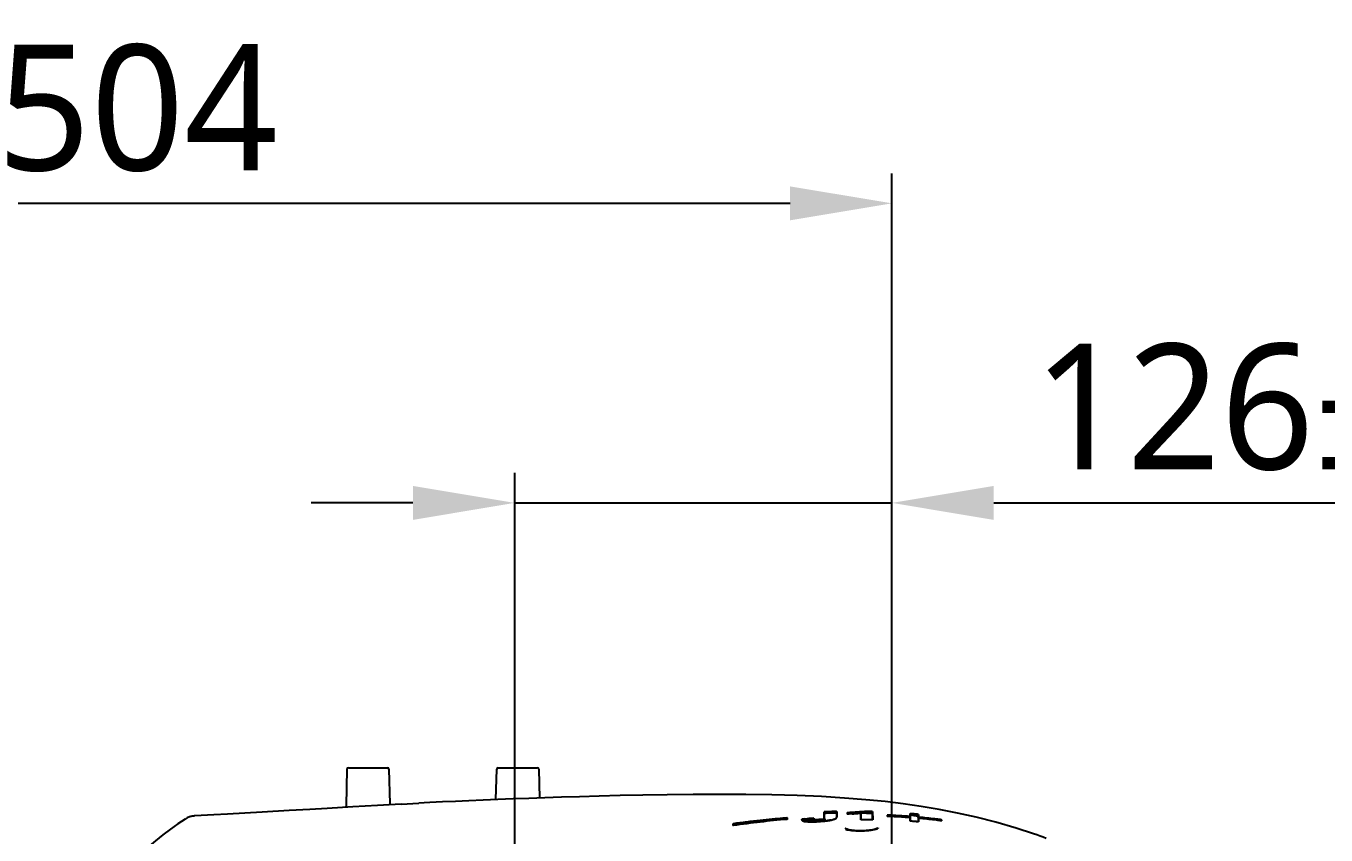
# Model space of a CAD drawing. Header units: millimetres. Extents: x 5828 to 6704, y 123 to 421.
# Drawn here: x 6407.11 to 6428.82, y 329.65 to 343.17 of the extents above; entities that cross this region are included whole.
import ezdxf

# ---------------------------------------------------------------- set-up
doc = ezdxf.new("R2010")
doc.units = ezdxf.units.MM
doc.linetypes.add('BANKLINE1', pattern=[5.5, 4, -1.5])
doc.linetypes.add('CENTER', pattern=[0.6, 0.375, -0.075, 0.075, -0.075])
for name, color, linetype in [('00_COMPONENTS', 7, 'BANKLINE1'), ('DIM', 7, 'Continuous'), ('外形图', 7, 'Continuous')]:
    doc.layers.add(name, color=color, linetype=linetype)
doc.styles.add('微软雅黑', font='msyh.ttc', dxfattribs={"height": 2.1})
doc.dimstyles.new('尺寸标注_1_20比例', dxfattribs={"dimtxt": 2.1, "dimasz": 1.7, "dimexe": 0.5, "dimexo": 0.4, "dimgap": 0.5, "dimtad": 1, "dimdec": 1, "dimlfac": 20, "dimdsep": 46, "dimtxsty": '微软雅黑', "dimcen": 0.09, "dimadec": 0, "dimazin": 0, "dimtp": 0.01, "dimtm": 0.01, "dimtfac": 1, "dimtdec": 1, "dimtofl": 0, "dimtmove": 0, "dimatfit": 3, "dimfxl": 1, "dimtolj": 1, "dimarcsym": 0})

# ---------------------------------------------------------------- blocks, each defined once
blk = doc.blocks.new('*D1519')
at = {"layer": '00_COMPONENTS', "color": 0, "linetype": 'ByBlock', "lineweight": -2, "ltscale": 20}
for p, q in [((6415.271, 325.578), (6415.271, 335.702)), ((6421.571, 325.578), (6421.571, 335.702)), ((6413.571, 335.202), (6411.871, 335.202)), ((6415.271, 335.202), (6421.571, 335.202)), ((6423.271, 335.202), (6436.274, 335.202)), ((6423.271, 335.202), (6424.971, 335.202))]:
    blk.add_line(p, q, dxfattribs=at)
at = {"layer": '00_COMPONENTS', "color": 0}
for points in [[(6413.571, 334.918), (6413.571, 335.485), (6415.271, 335.202)], [(6423.271, 335.485), (6423.271, 334.918), (6421.571, 335.202)]]:
    blk.add_solid(points, dxfattribs=at)
at = {"layer": 'Defpoints', "color": 0}
for p in [(6421.571, 335.202), (6415.271, 325.178), (6421.571, 325.178)]:
    blk.add_point(p, dxfattribs=at)
at = {"layer": '00_COMPONENTS', "color": 0, "insert": (6429.773, 336.792), "char_height": 2.1, "attachment_point": 5, "style": '微软雅黑'}
blk.add_mtext('\\A1;\\A1;126±0.03', dxfattribs=at)
blk = doc.blocks.new('*D1522')
at = {"layer": '00_COMPONENTS', "color": 0, "linetype": 'ByBlock', "lineweight": -2, "ltscale": 20}
for p, q in [((6405.667, 324.626), (6405.667, 339.336)), ((6414.225, 324.626), (6405.167, 324.626)), ((6405.667, 322.926), (6405.667, 316.926)), ((6414.225, 315.226), (6405.167, 315.226))]:
    blk.add_line(p, q, dxfattribs=at)
at = {"layer": '00_COMPONENTS', "color": 0}
for points in [[(6405.95, 322.926), (6405.383, 322.926), (6405.667, 324.626)], [(6405.383, 316.926), (6405.95, 316.926), (6405.667, 315.226)]]:
    blk.add_solid(points, dxfattribs=at)
at = {"layer": 'Defpoints', "color": 0}
for p in [(6414.625, 324.626), (6405.667, 315.226), (6414.625, 315.226)]:
    blk.add_point(p, dxfattribs=at)
at = {"layer": '00_COMPONENTS', "color": 0, "insert": (6404.075, 332.831), "char_height": 2.1, "attachment_point": 5, "rotation": 90, "style": '微软雅黑'}
blk.add_mtext('\\A1;\\A1;188±0.05', dxfattribs=at)
blk = doc.blocks.new('*D1542')
at = {"layer": 'Defpoints', "color": 0}
for p in [(6421.571, 340.208), (6396.371, 320.576), (6421.571, 319.926)]:
    blk.add_point(p, dxfattribs=at)
at = {"layer": 'DIM', "color": 0, "linetype": 'ByBlock', "lineweight": -2, "ltscale": 20}
for p, q in [((6396.371, 320.976), (6396.371, 340.708)), ((6421.571, 320.326), (6421.571, 340.708)), ((6398.071, 340.208), (6419.871, 340.208))]:
    blk.add_line(p, q, dxfattribs=at)
at = {"layer": 'DIM', "color": 0}
for points in [[(6398.071, 340.491), (6398.071, 339.924), (6396.371, 340.208)], [(6419.871, 339.924), (6419.871, 340.491), (6421.571, 340.208)]]:
    blk.add_solid(points, dxfattribs=at)
at = {"layer": 'DIM', "color": 0, "insert": (6408.971, 341.794), "char_height": 2.1, "attachment_point": 5, "style": '微软雅黑'}
blk.add_mtext('\\A1;504', dxfattribs=at)

msp = doc.modelspace()

# ---------------------------------------------------------------- linework, layer by layer
at = {"layer": '外形图', "linetype": 'CENTER', "ltscale": 5}
msp.add_line((6421.5708, 311.1309), (6421.5708, 332.8238), dxfattribs=at)
at = {"layer": '外形图', "linetype": 'Continuous'}
for p, q in [((6412.4701, 330.7517), (6412.454, 330.1371)), ((6412.495, 330.7761), (6413.1463, 330.7761)), ((6412.4953, 330.7761), (6413.1466, 330.7761)), ((6413.1716, 330.7517), (6413.1867, 330.174)), ((6414.9567, 330.243), (6414.9701, 330.7517)), ((6414.995, 330.7761), (6415.6463, 330.7761)), ((6414.9953, 330.7761), (6415.6466, 330.7761)), ((6415.6716, 330.7517), (6415.6842, 330.2703)), ((6411.8479, 330.0793), (6411.5021, 330.0588)), ((6413.1874, 330.1671), (6413.1867, 330.174)), ((6413.1894, 330.1594), (6413.1874, 330.1671)), ((6413.3755, 330.1699), (6413.671, 330.1852)), ((6413.7587, 330.1895), (6413.6708, 330.1852)), ((6420.4414, 329.933), (6420.4414, 330.0392)), ((6420.4478, 329.9333), (6420.4478, 330.0383)), ((6420.6433, 330.0448), (6420.6504, 330.0449)), ((6420.6434, 330.0438), (6420.6434, 329.9506)), ((6420.6504, 330.045), (6420.6505, 329.9508)), ((6420.8308, 330.0028), (6420.8308, 330.0273)), ((6421.0524, 329.9063), (6421.0524, 330.0186)), ((6421.0527, 330.0437), (6421.0566, 330.0441)), ((6421.0589, 329.9075), (6421.0589, 330.0205)), ((6421.0748, 330.0207), (6421.0722, 330.0468)), ((6421.0722, 330.0468), (6421.0918, 330.0466)), ((6421.0746, 330.0459), (6421.0746, 330.0207)), ((6421.0746, 330.0459), (6421.1116, 330.0454)), ((6421.0746, 330.0207), (6421.1116, 330.0202)), ((6421.0918, 330.0466), (6421.1113, 330.0463)), ((6421.2425, 330.0427), (6421.2425, 329.9074)), ((6421.2426, 330.0436), (6421.2495, 330.0434)), ((6421.2495, 330.0434), (6421.2496, 329.9074)), ((6410.2484, 329.9884), (6409.9296, 329.9704)), ((6410.4723, 330.0009), (6410.2484, 329.9884)), ((6418.9141, 329.8393), (6418.9203, 329.8401)), ((6418.9141, 329.8126), (6418.9141, 329.8103)), ((6418.9207, 329.8113), (6418.9141, 329.8104)), ((6418.9205, 329.8127), (6418.9205, 329.8387)), ((6419.8184, 329.939), (6419.8278, 329.9398)), ((6419.8205, 329.9379), (6419.8205, 329.915)), ((6419.8278, 329.9145), (6419.8206, 329.9138)), ((6419.8278, 329.9379), (6419.8278, 329.9397)), ((6419.8278, 329.937), (6419.8278, 329.9379)), ((6420.0641, 329.9168), (6420.0641, 329.9175)), ((6420.0641, 329.911), (6420.0641, 329.9168)), ((6420.0705, 329.9167), (6420.1133, 329.9198)), ((6420.1099, 329.9209), (6420.1327, 329.9225)), ((6420.1133, 329.9198), (6420.1346, 329.9214)), ((6420.1133, 329.8944), (6420.1346, 329.8959)), ((6420.1327, 329.9225), (6420.1555, 329.9241)), ((6420.1346, 329.9214), (6420.1559, 329.9228)), ((6420.1346, 329.8959), (6420.1559, 329.8974)), ((6420.1562, 329.8974), (6420.1349, 329.8959)), ((6420.1986, 329.9003), (6420.1562, 329.8974)), ((6420.1983, 329.9003), (6420.2195, 329.9017)), ((6420.2198, 329.9017), (6420.1986, 329.9003)), ((6420.2195, 329.9017), (6420.2406, 329.903)), ((6420.2406, 329.9285), (6420.2617, 329.9298)), ((6420.2406, 329.903), (6420.2617, 329.9044)), ((6420.2604, 329.9239), (6420.2599, 329.9217)), ((6420.26, 329.931), (6420.2692, 329.9315)), ((6420.2602, 329.9217), (6420.2602, 329.8963)), ((6420.2617, 329.9298), (6420.2604, 329.9239)), ((6420.2678, 329.9252), (6420.2676, 329.9244)), ((6420.2692, 329.9315), (6420.2678, 329.9252)), ((6420.3469, 329.8779), (6420.34, 329.8775)), ((6420.4481, 329.9207), (6420.4481, 329.908)), ((6420.8243, 330.0027), (6420.8243, 330.0013)), ((6420.8308, 330.0017), (6420.8243, 330.0013)), ((6421.0589, 329.9063), (6421.0524, 329.9062)), ((6421.1616, 329.9066), (6421.1397, 329.9067)), ((6421.2275, 329.9064), (6421.2055, 329.9065)), ((6421.2428, 329.9063), (6421.2275, 329.9064)), ((6421.2496, 329.9062), (6421.2428, 329.9063)), ((6421.2496, 329.9074), (6421.2496, 329.9063)), ((6421.4889, 329.9657), (6421.489, 329.9641)), ((6421.4955, 329.9632), (6421.4889, 329.9634)), ((6421.489, 329.9641), (6421.489, 329.9634)), ((6421.4955, 329.9641), (6421.4955, 329.9822)), ((6421.8763, 329.8826), (6421.8764, 329.9356)), ((6421.8829, 329.8822), (6421.8763, 329.8826)), ((6421.8764, 330.0076), (6421.8764, 330.0089)), ((6421.8764, 330.004), (6421.8764, 330.0076)), ((6421.8764, 329.9989), (6421.8764, 330.004)), ((6421.8764, 329.9938), (6421.8764, 329.9989)), ((6421.8764, 329.9722), (6421.8764, 329.9938)), ((6421.8764, 329.9609), (6421.8764, 329.9722)), ((6421.8813, 329.9417), (6421.8764, 329.9609)), ((6421.883, 329.9422), (6421.8764, 329.9427)), ((6421.8764, 329.9356), (6421.8764, 329.9418)), ((6421.8777, 329.9598), (6421.883, 329.9594)), ((6421.883, 329.8832), (6421.883, 330.0075)), ((6421.883, 329.9824), (6421.897, 329.9812)), ((6421.969, 329.8759), (6421.9536, 329.8771)), ((6421.9843, 329.8747), (6421.969, 329.8759)), ((6422.0083, 329.8728), (6421.9843, 329.8747)), ((6422.008, 329.9962), (6422.008, 329.9546)), ((6422.008, 329.9489), (6422.008, 329.8738)), ((6422.008, 329.9489), (6422.0166, 329.9481)), ((6422.0132, 329.9315), (6422.008, 329.932)), ((6422.0081, 329.997), (6422.0149, 329.9963)), ((6422.015, 329.8722), (6422.0083, 329.8728)), ((6422.0103, 329.9314), (6422.0149, 329.9492)), ((6422.0149, 329.9963), (6422.0149, 329.9549)), ((6422.0149, 329.9305), (6422.015, 329.8791)), ((6422.015, 329.8791), (6422.015, 329.8739)), ((6422.015, 329.8739), (6422.015, 329.8722)), ((6422.3955, 329.9063), (6422.3955, 329.8902)), ((6422.3956, 329.9072), (6422.4024, 329.9064)), ((6422.4024, 329.8885), (6422.3979, 329.8891)), ((6422.4024, 329.9044), (6422.4024, 329.9063)), ((6420.7986, 329.7583), (6420.7989, 329.756)), ((6421.0348, 329.7227), (6421.0048, 329.7231)), ((6421.0649, 329.723), (6421.0348, 329.7227)), ((6421.0703, 329.7231), (6421.0649, 329.723)), ((6421.2892, 329.7485), (6421.2692, 329.7438)), ((6421.344, 329.7707), (6421.3436, 329.7705)), ((6423.9922, 329.6534), (6423.9358, 329.6732))]:
    msp.add_line(p, q, dxfattribs=at)
for points in [[(6423.3087, 329.8644), (6422.9804, 329.9481), (6422.666, 330.0184), (6422.3626, 330.0778), (6422.0618, 330.1287), (6421.7616, 330.1722), (6421.4571, 330.2094), (6421.1339, 330.242), (6420.7796, 330.2703), (6420.3959, 330.2935), (6419.9902, 330.3109), (6419.5678, 330.3226), (6419.1326, 330.3292), (6418.6938, 330.3312), (6418.2526, 330.3294), (6417.8182, 330.3246), (6417.4084, 330.3178), (6417.0312, 330.3098), (6416.6813, 330.3011), (6416.3543, 330.292), (6416.0538, 330.2828), (6415.7762, 330.2736), (6415.5074, 330.2641), (6415.2436, 330.2543), (6414.9892, 330.2443), (6414.7436, 330.2342), (6414.5072, 330.2241), (6414.2804, 330.2141), (6414.0628, 330.2041), (6413.8544, 330.1942), (6413.7587, 330.1895)], [(6411.5021, 330.0588), (6411.0513, 330.0332), (6410.4723, 330.0009)], [(6413.3755, 330.1699), (6412.9817, 330.1477), (6412.5699, 330.1231), (6412.1366, 330.0966), (6411.8479, 330.0793)], [(6412.454, 330.1371), (6412.4531, 330.129), (6412.4507, 330.1208), (6412.4483, 330.1157)], [(6409.8012, 329.9368), (6409.7665, 329.9158), (6409.6438, 329.8371), (6409.5202, 329.7509), (6409.3956, 329.657), (6409.2703, 329.5555), (6409.1447, 329.4466), (6409.019, 329.3305), (6408.8933, 329.2071), (6408.8549, 329.1681)], [(6409.8271, 329.95), (6409.8135, 329.9436), (6409.8012, 329.9368)], [(6409.9296, 329.9704), (6409.9249, 329.9701), (6409.9204, 329.9697), (6409.9159, 329.9694), (6409.9116, 329.9691), (6409.9072, 329.9687), (6409.9029, 329.9682), (6409.8986, 329.9678), (6409.894, 329.9673), (6409.8893, 329.9667), (6409.8844, 329.9659), (6409.879, 329.9651), (6409.873, 329.964), (6409.8665, 329.9626), (6409.8587, 329.9607), (6409.8495, 329.9581), (6409.8391, 329.9547), (6409.8271, 329.95)], [(6423.9366, 329.6729), (6423.6488, 329.7661), (6423.3087, 329.8644)], [(6420.8127, 329.7512), (6420.8113, 329.7518), (6420.8036, 329.7558), (6420.7993, 329.7587), (6420.7982, 329.7596), (6420.7986, 329.7583)], [(6420.8732, 329.726), (6420.8474, 329.7302), (6420.8248, 329.7349), (6420.8061, 329.7399), (6420.7993, 329.7422)], [(6420.8736, 329.7348), (6420.8535, 329.7388), (6420.8361, 329.7431), (6420.8221, 329.7475), (6420.8127, 329.7512)], [(6421, 329.7163), (6420.966, 329.7175), (6420.9332, 329.7195), (6420.9019, 329.7224), (6420.8732, 329.726)], [(6421.0048, 329.7231), (6420.9754, 329.7242), (6420.9473, 329.726), (6420.9208, 329.7284), (6420.896, 329.7313), (6420.8736, 329.7348)], [(6421.0701, 329.7163), (6421.0346, 329.7159), (6421, 329.7163)], [(6421.1503, 329.7203), (6421.1157, 329.7181), (6421.0813, 329.7166), (6421.0701, 329.7163)], [(6421.1389, 329.7264), (6421.1092, 329.7245), (6421.0794, 329.7233), (6421.0703, 329.7231)], [(6421.2692, 329.7438), (6421.2469, 329.7394), (6421.2222, 329.7354), (6421.1958, 329.7319), (6421.1679, 329.7288), (6421.1389, 329.7264)], [(6421.2754, 329.7363), (6421.2474, 329.7314), (6421.2166, 329.727), (6421.1841, 329.7233), (6421.1503, 329.7203)], [(6421.3221, 329.7472), (6421.3003, 329.7416), (6421.2754, 329.7363)], [(6421.3203, 329.7582), (6421.3065, 329.7534), (6421.2892, 329.7485)], [(6421.3436, 329.7705), (6421.3429, 329.7699), (6421.3387, 329.7669), (6421.331, 329.7628), (6421.3203, 329.7582)], [(6421.3432, 329.7666), (6421.3436, 329.7694), (6421.344, 329.7707)], [(6424.148, 329.5921), (6424.0965, 329.6135), (6424.0445, 329.6339), (6423.9922, 329.6534)]]:
    msp.add_lwpolyline(points, dxfattribs=at)
for centre, radius, start, end in [((6412.495, 330.7511), 0.025, 90, 178.5), ((6413.1466, 330.7511), 0.025, 1.5, 90), ((6414.995, 330.7511), 0.025, 90, 178.50001), ((6415.6466, 330.7511), 0.025, 1.5, 90), ((6420.895, 317.1067), 12.9404, 91.80331, 92.00896), ((6420.9431, 315.8783), 14.1687, 91.21198, 92.00304), ((6420.949, 315.6271), 14.4209, 91.21437, 91.83253), ((6420.941, 316.0423), 13.9795, 91.22004, 91.84213), ((6420.9241, 316.8309), 13.1907, 91.21834, 91.40605), ((6419.3133, 354.2707), 24.2897, 273.56659, 273.68039), ((6422.5937, 330.0149), 1.7694, 179.57581, 180.34256), ((6419.9093, 344.8961), 14.8973, 273.5463, 273.7882), ((6420.206, 340.3933), 10.3847, 273.79625, 273.96011), ((6420.2662, 339.5115), 9.4998, 273.7985, 273.9341), ((6420.4558, 336.7867), 6.7684, 273.91572, 274.44947), ((6420.4245, 337.2618), 7.2456, 273.94596, 274.38858), ((6420.6701, 334.0998), 4.0741, 274.34793, 275.3888), ((6420.6828, 333.9147), 3.8874, 274.39763, 275.51665), ((6420.7213, 333.3758), 3.3724, 274.61504, 275.3905), ((6420.8075, 332.4777), 2.4713, 275.19386, 275.68839), ((6420.843, 332.0734), 2.0642, 275.42339, 276.00446), ((6420.8338, 332.324), 2.2896, 275.5817, 275.98392), ((6420.8134, 332.5607), 2.5284, 275.52028, 275.92851), ((6420.8105, 332.5672), 2.5602, 275.569, 275.92563), ((6420.8166, 332.5058), 2.4984, 275.56996, 275.92547), ((6420.9264, 317.8564), 12.1652, 88.77525, 89.30071), ((6420.9265, 317.8891), 12.1586, 88.51063, 89.12916), ((6420.9393, 318.3926), 11.6289, 88.50441, 88.78244), ((6422.24, 329.8236), 3.3259, 179.72883, 180.17136), ((6421.3966, 311.4693), 18.537, 94.88396, 97.67693), ((6421.4247, 311.2605), 18.7462, 95.2055, 97.67664), ((6421.4421, 311.6531), 18.3338, 95.0742, 97.90525), ((6421.5561, 310.7813), 19.2116, 96.53288, 97.88443), ((6421.3661, 312.4402), 17.5419, 95.05427, 96.53274), ((6421.2551, 313.0087), 16.9898, 94.84381, 95.171), ((6417.1662, 329.9253), 2.6616, 359.76689, 0.25186), ((6421.067, 316.5239), 13.4311, 94.08652, 94.28235), ((6420.0832, 329.9108), 0.0191, 192.1589, 195.04903), ((6421.2205, 314.5973), 15.3371, 94.05911, 94.21902), ((6420.164, 330.15), 0.276, 260.14132, 262.47622), ((6420.1726, 330.215), 0.3415, 262.46536, 264.47559), ((6421.0716, 316.7961), 13.16, 93.53599, 93.99172), ((6421.2002, 314.8485), 15.1104, 93.80179, 93.96307), ((6421.2069, 314.8126), 15.1214, 93.82421, 93.98538), ((6420.2188, 330.9641), 1.0924, 268.70332, 269.8249), ((6421.1894, 315.0117), 14.9469, 93.63944, 93.8018), ((6420.2199, 331.3049), 1.4318, 269.93793, 271.77168), ((6421.1473, 315.7561), 14.1759, 93.5808, 93.75163), ((6420.2075, 331.7486), 1.8757, 271.72844, 272.47079), ((6420.2769, 329.9223), 0.00948, 174.47991, 181.8103), ((6420.2778, 329.9222), 0.0104, 167.93914, 174.46587), ((6420.1808, 332.3396), 2.4673, 272.4999, 273.69996), ((6420.3234, 330.2741), 0.3692, 268.77639, 272.3735), ((6420.3233, 330.2443), 0.3648, 268.77772, 273.41022), ((6420.3244, 330.2484), 0.3436, 272.38781, 273.44133), ((6420.2903, 330.8173), 0.9135, 273.43508, 274.77938), ((6420.29, 330.7904), 0.912, 273.45715, 274.80364), ((6420.127, 333.2215), 3.3508, 273.76282, 274.18308), ((6420.1868, 332.4242), 2.5513, 274.14964, 275.46843), ((6420.3813, 330.0563), 0.1455, 282.81759, 285.01627), ((6420.3812, 330.0492), 0.165, 282.98932, 285.06463), ((6420.2674, 331.5886), 1.7118, 275.44863, 277.24287), ((6420.9546, 315.6004), 14.4216, 91.83981, 92.01398), ((6420.951, 315.6949), 14.327, 91.40225, 92.01174), ((6420.4369, 330.462), 0.5721, 281.21073, 283.02112), ((6420.47, 330.3174), 0.4238, 283.07008, 283.75887), ((6420.4548, 330.4048), 0.5141, 282.53199, 283.06533), ((6420.4828, 330.2658), 0.3706, 283.73325, 285.5828), ((6420.6308, 329.9508), 0.0197, 344.97009, 357.03202), ((6420.6303, 329.9508), 0.0202, 357.02091, 0.04048), ((6420.3271, 338.3827), 8.3958, 273.97201, 274.49624), ((6420.2891, 338.8662), 8.8797, 274.0474, 274.38518), ((6420.5386, 335.5938), 5.5979, 274.40053, 274.65214), ((6420.6133, 334.7119), 4.7139, 274.52578, 274.81235), ((6420.7272, 333.3597), 3.3569, 274.81138, 275.19532), ((6421.1497, 318.2222), 11.6856, 90.04688, 90.44546), ((6421.1472, 318.9799), 10.9267, 90.03918, 90.46291), ((6421.1495, 318.3905), 11.5173, 89.84331, 90.04639), ((6421.1446, 316.0457), 13.8609, 89.74797, 89.92954), ((6421.1499, 318.5263), 11.3815, 89.5338, 89.84351), ((6423.0898, 329.9727), 1.6008, 179.6129, 180.25079), ((6421.0531, 319.1235), 10.8688, 87.47896, 87.70149), ((6421.0527, 319.1013), 10.89, 87.44484, 87.66964), ((6421.0807, 319.1333), 10.8387, 87.57912, 87.8067), ((6421.0835, 319.1517), 10.8193, 87.40394, 87.81761), ((6421.0563, 319.1977), 10.7945, 87.2537, 87.47896), ((6421.0568, 319.1926), 10.7986, 87.21737, 87.44484), ((6421.0944, 319.4336), 10.5381, 86.1746, 87.58433), ((6421.0705, 319.4716), 10.5202, 85.84629, 87.25914), ((6421.1002, 319.5025), 10.4681, 85.98856, 87.40819), ((6421.0699, 319.448), 10.5428, 86.04597, 87.22092), ((6421.0869, 319.7027), 10.2876, 85.5911, 86.0427), ((6421.1128, 319.723), 10.2482, 85.72683, 86.16962), ((6421.0932, 319.7983), 10.1927, 85.59335, 85.84088), ((6421.114, 319.7123), 10.2579, 85.73784, 85.98373), ((6421, 319.6418), 10.4041, 84.82928, 85.16809), ((6421.2183, 320.2244), 9.6806, 85.82688, 86.06319), ((6421.0223, 319.759), 10.2847, 84.88743, 85.19927), ((6421.7297, 327.0345), 2.8524, 85.79618, 86.91865), ((6421.0121, 319.7264), 10.293, 84.75773, 85.14463), ((6421.2074, 321.8358), 8.1745, 84.86697, 85.16103), ((6421.1212, 318.8834), 11.0252, 85.66998, 85.83067), ((6421.0131, 319.7458), 10.2993, 84.45595, 84.84937), ((6421.6171, 325.4507), 4.4403, 85.66669, 85.84639), ((6421.0366, 319.9694), 10.0487, 84.45058, 84.76995), ((6421.1917, 319.9506), 9.9568, 85.29751, 85.61711), ((6421.1359, 320.0076), 9.9626, 84.47457, 84.94784), ((6421.1106, 319.9981), 9.9922, 84.55623, 84.80757), ((6421.1363, 319.9978), 9.9715, 84.69324, 84.9449), ((6421.109, 319.9712), 10.0182, 84.60084, 84.8025), ((6421.1131, 320.0142), 9.975, 84.34985, 84.60088), ((6421.1232, 320.1251), 9.8646, 83.04704, 84.55873), ((6421.1507, 320.1474), 9.8213, 83.17804, 84.69588), ((6421.1257, 320.1384), 9.8501, 83.09244, 84.35171), ((6421.1515, 320.1647), 9.8047, 82.96097, 84.47684), ((6421.1373, 320.2368), 9.751, 82.83805, 83.0905), ((6421.1384, 320.254), 9.7348, 82.7918, 83.04449), ((6421.1611, 320.2384), 9.7297, 82.9224, 83.17526), ((6421.1408, 320.2643), 9.7234, 82.5855, 82.83805), ((6421.1641, 320.2708), 9.6979, 82.70511, 82.95834), ((6421.1435, 320.2939), 9.6946, 82.57888, 82.79177), ((6421.1625, 320.2497), 9.7183, 82.69658, 82.92239), ((6421.1967, 329.8965), 1.2057, 359.61921, 0.37535)]:
    msp.add_arc(centre, radius, start, end, dxfattribs=at)
for points, knots in [([(6420.8725, 330.0311), (6420.8763, 330.0313), (6420.884, 330.0318), (6420.8917, 330.0323), (6420.8955, 330.0326)], [0, 0, 0, 0, 0.5013791, 1, 1, 1, 1]), ([(6420.0641, 329.911), (6420.0641, 329.9103), (6420.0642, 329.9089), (6420.0644, 329.9074), (6420.0645, 329.9067)], [0, 0, 0, 0, 0.4986871, 1, 1, 1, 1]), ([(6420.0648, 329.9058), (6420.0652, 329.9041), (6420.0667, 329.9007), (6420.069, 329.8977), (6420.0704, 329.8963)], [0, 0, 0, 0, 0.4680044, 1, 1, 1, 1]), ([(6420.0704, 329.8963), (6420.0726, 329.8941), (6420.0785, 329.8897), (6420.0852, 329.8867), (6420.0891, 329.8852)], [0, 0, 0, 0, 0.4306909, 1, 1, 1, 1]), ([(6420.0713, 329.906), (6420.071, 329.9069), (6420.0706, 329.9087), (6420.0705, 329.9105), (6420.0705, 329.9115)], [0, 0, 0, 0, 0.5032814, 1, 1, 1, 1]), ([(6420.1139, 329.8808), (6420.103, 329.8831), (6420.0861, 329.8871), (6420.0729, 329.9003), (6420.0713, 329.906)], [0, 0, 0, 0, 0.6514532, 1, 1, 1, 1]), ([(6420.0891, 329.8852), (6420.0931, 329.8837), (6420.1022, 329.8809), (6420.1115, 329.879), (6420.1167, 329.8781)], [0, 0, 0, 0, 0.4493437, 1, 1, 1, 1]), ([(6420.1438, 329.8763), (6420.1385, 329.8768), (6420.1284, 329.878), (6420.1185, 329.8798), (6420.1139, 329.8808)], [0, 0, 0, 0, 0.5339446, 1, 1, 1, 1]), ([(6420.26, 329.9217), (6420.2594, 329.917), (6420.2799, 329.9009), (6420.2999, 329.9053), (6420.3155, 329.9049)], [0, 0, 0, 0, 0.2321173, 1, 1, 1, 1]), ([(6420.26, 329.8963), (6420.2594, 329.8916), (6420.2799, 329.8754), (6420.2999, 329.8798), (6420.3155, 329.8795)], [0, 0, 0, 0, 0.2322578, 1, 1, 1, 1]), ([(6420.2605, 329.8959), (6420.2604, 329.8964), (6420.2605, 329.8972), (6420.2606, 329.8981), (6420.2607, 329.8985)], [0, 0, 0, 0, 0.4952262, 1, 1, 1, 1]), ([(6420.2619, 329.8912), (6420.2615, 329.892), (6420.2608, 329.8935), (6420.2605, 329.8951), (6420.2605, 329.8959)], [0, 0, 0, 0, 0.5190179, 1, 1, 1, 1]), ([(6420.2854, 329.8811), (6420.2798, 329.8819), (6420.2711, 329.8834), (6420.2635, 329.8887), (6420.2619, 329.8912)], [0, 0, 0, 0, 0.6548941, 1, 1, 1, 1]), ([(6420.2895, 329.908), (6420.2884, 329.9082), (6420.2864, 329.9085), (6420.2844, 329.9089), (6420.2834, 329.9091)], [0, 0, 0, 0, 0.5260438, 1, 1, 1, 1]), ([(6420.3117, 329.8793), (6420.307, 329.8794), (6420.2982, 329.8798), (6420.2894, 329.8806), (6420.2854, 329.8811)], [0, 0, 0, 0, 0.5405825, 1, 1, 1, 1]), ([(6420.3139, 329.9062), (6420.3095, 329.9063), (6420.3013, 329.9067), (6420.2932, 329.9075), (6420.2895, 329.908)], [0, 0, 0, 0, 0.5427095, 1, 1, 1, 1]), ([(6420.3453, 329.8801), (6420.3397, 329.8797), (6420.3285, 329.8793), (6420.3173, 329.8792), (6420.3117, 329.8793)], [0, 0, 0, 0, 0.5057549, 1, 1, 1, 1]), ([(6420.3454, 329.9068), (6420.3401, 329.9065), (6420.3296, 329.9061), (6420.3191, 329.9061), (6420.3139, 329.9062)], [0, 0, 0, 0, 0.5062795, 1, 1, 1, 1]), ([(6420.3664, 329.907), (6420.3713, 329.9074), (6420.3808, 329.9083), (6420.3904, 329.9094), (6420.3951, 329.91)], [0, 0, 0, 0, 0.5094385, 1, 1, 1, 1]), ([(6420.3664, 329.8816), (6420.3713, 329.882), (6420.3808, 329.8829), (6420.3904, 329.884), (6420.3951, 329.8846)], [0, 0, 0, 0, 0.5094366, 1, 1, 1, 1]), ([(6420.4136, 329.9145), (6420.4104, 329.9138), (6420.4034, 329.9124), (6420.3965, 329.9113), (6420.3928, 329.9108)], [0, 0, 0, 0, 0.4716875, 1, 1, 1, 1]), ([(6420.3951, 329.91), (6420.3991, 329.9106), (6420.4067, 329.9116), (6420.4143, 329.913), (6420.4178, 329.9138)], [0, 0, 0, 0, 0.5300079, 1, 1, 1, 1]), ([(6420.3951, 329.8846), (6420.3991, 329.8851), (6420.4067, 329.8862), (6420.4143, 329.8876), (6420.4178, 329.8884)], [0, 0, 0, 0, 0.5300013, 1, 1, 1, 1]), ([(6420.4178, 329.9138), (6420.4189, 329.914), (6420.4209, 329.9145), (6420.4229, 329.915), (6420.4238, 329.9152)], [0, 0, 0, 0, 0.516953, 1, 1, 1, 1]), ([(6420.4178, 329.8884), (6420.4189, 329.8886), (6420.4209, 329.8891), (6420.4229, 329.8896), (6420.4238, 329.8898)], [0, 0, 0, 0, 0.5169479, 1, 1, 1, 1]), ([(6420.4238, 329.9152), (6420.431, 329.9172), (6420.4505, 329.9179), (6420.4413, 329.9309), (6420.4381, 329.9318)], [0, 0, 0, 0, 0.6942509, 1, 1, 1, 1]), ([(6420.4238, 329.8898), (6420.431, 329.8918), (6420.4505, 329.8925), (6420.4413, 329.9056), (6420.4381, 329.9064)], [0, 0, 0, 0, 0.6941623, 1, 1, 1, 1]), ([(6420.4298, 329.8916), (6420.4289, 329.8913), (6420.427, 329.8907), (6420.4251, 329.8901), (6420.4241, 329.8898)], [0, 0, 0, 0, 0.4790754, 1, 1, 1, 1]), ([(6420.4481, 329.908), (6420.4481, 329.905), (6420.4437, 329.8966), (6420.4352, 329.8934), (6420.4298, 329.8916)], [0, 0, 0, 0, 0.3393069, 1, 1, 1, 1]), ([(6420.6434, 329.9506), (6420.6434, 329.947), (6420.6348, 329.9215), (6420.6036, 329.9148), (6420.5823, 329.9088)], [0, 0, 0, 0, 0.1371896, 1, 1, 1, 1]), ([(6420.6154, 329.9176), (6420.6214, 329.9201), (6420.6314, 329.9249), (6420.6404, 329.9316), (6420.6435, 329.935)], [0, 0, 0, 0, 0.5834001, 1, 1, 1, 1]), ([(6420.6435, 329.935), (6420.6445, 329.9361), (6420.6464, 329.9383), (6420.6479, 329.9408), (6420.6485, 329.9421)], [0, 0, 0, 0, 0.5288698, 1, 1, 1, 1]), ([(6420.6485, 329.9421), (6420.6487, 329.9427), (6420.6493, 329.9438), (6420.6496, 329.9451), (6420.6498, 329.9457)], [0, 0, 0, 0, 0.5098453, 1, 1, 1, 1]), ([(6420.8884, 330.0067), (6420.8788, 330.006), (6420.8596, 330.0047), (6420.8404, 330.0034), (6420.8308, 330.0028)], [0, 0, 0, 0, 0.4978746, 1, 1, 1, 1]), ([(6420.9159, 330.0086), (6420.9113, 330.0083), (6420.9022, 330.0076), (6420.893, 330.007), (6420.8884, 330.0067)], [0, 0, 0, 0, 0.4985985, 1, 1, 1, 1])]:
    msp.add_open_spline(points, degree=3, knots=knots, dxfattribs=at)
for points in [[(6421.1116, 330.0454), (6421.1553, 330.0448), (6421.1989, 330.044), (6421.2425, 330.0421)], [(6421.1116, 330.0202), (6421.1553, 330.0196), (6421.1989, 330.0188), (6421.2425, 330.0169)], [(6420.1397, 329.875), (6420.1578, 329.8733), (6420.176, 329.8724), (6420.1941, 329.872)], [(6420.2183, 329.8731), (6420.1935, 329.8731), (6420.1686, 329.8739), (6420.1438, 329.8763)], [(6420.2155, 329.8717), (6420.2572, 329.8716), (6420.2988, 329.8735), (6420.3404, 329.8762)], [(6420.3404, 329.8762), (6420.3896, 329.8794), (6420.4388, 329.8833), (6420.4878, 329.8896)], [(6420.3928, 329.9108), (6420.3795, 329.909), (6420.366, 329.9081), (6420.3526, 329.909)], [(6420.4183, 329.8884), (6420.3971, 329.8835), (6420.375, 329.881), (6420.3533, 329.8824)], [(6420.5481, 329.9008), (6420.5266, 329.8965), (6420.5049, 329.8932), (6420.4832, 329.8905)], [(6420.4878, 329.8896), (6420.5141, 329.8931), (6420.5404, 329.8972), (6420.5663, 329.9029)], [(6420.571, 329.904), (6420.5861, 329.9075), (6420.6011, 329.9117), (6420.6154, 329.9176)], [(6420.9087, 330.007), (6420.8827, 330.0052), (6420.8568, 330.0035), (6420.8308, 330.0017)], [(6421.9388, 330.0027), (6421.9619, 330.0006), (6421.9849, 329.9984), (6422.008, 329.9958)], [(6421.9388, 329.9776), (6421.9619, 329.9755), (6421.9849, 329.9732), (6422.008, 329.9706)]]:
    msp.add_open_spline(points, degree=3, dxfattribs=at)

# ---------------------------------------------------------------- dimensions: what is measured, and where the dimension line sits
at = {"layer": '00_COMPONENTS', "linetype": 'ByBlock', "ltscale": 20}
dim = msp.add_linear_dim(base=(6405.6667, 315.2261), p1=(6414.6252, 324.6261), p2=(6414.6252, 315.2261), angle=90, text='\\A1;<>±0.05', dimstyle='尺寸标注_1_20比例', dxfattribs=at)
dim.commit()
dim.dimension.update_dxf_attribs({"geometry": '*D1522', "text_midpoint": (6405.6667, 332.8312), "dimtype": 160})
dim = msp.add_linear_dim(base=(6421.5708, 335.2017), p1=(6415.2708, 325.1775), p2=(6421.5708, 325.1775), text='\\A1;<>±0.03', dimstyle='尺寸标注_1_20比例', dxfattribs=at)
dim.commit()
dim.dimension.update_dxf_attribs({"geometry": '*D1519', "text_midpoint": (6429.7725, 335.2017), "dimtype": 160})
at = {"layer": 'DIM', "linetype": 'ByBlock', "ltscale": 20}
dim = msp.add_linear_dim(base=(6421.5708, 340.2077), p1=(6396.3708, 320.5761), p2=(6421.5708, 319.9261), dimstyle='尺寸标注_1_20比例', dxfattribs=at)
dim.commit()
dim.dimension.update_dxf_attribs({"geometry": '*D1542', "text_midpoint": (6408.9708, 340.2077), "dimtype": 160})

doc.saveas('drawing.dxf')
